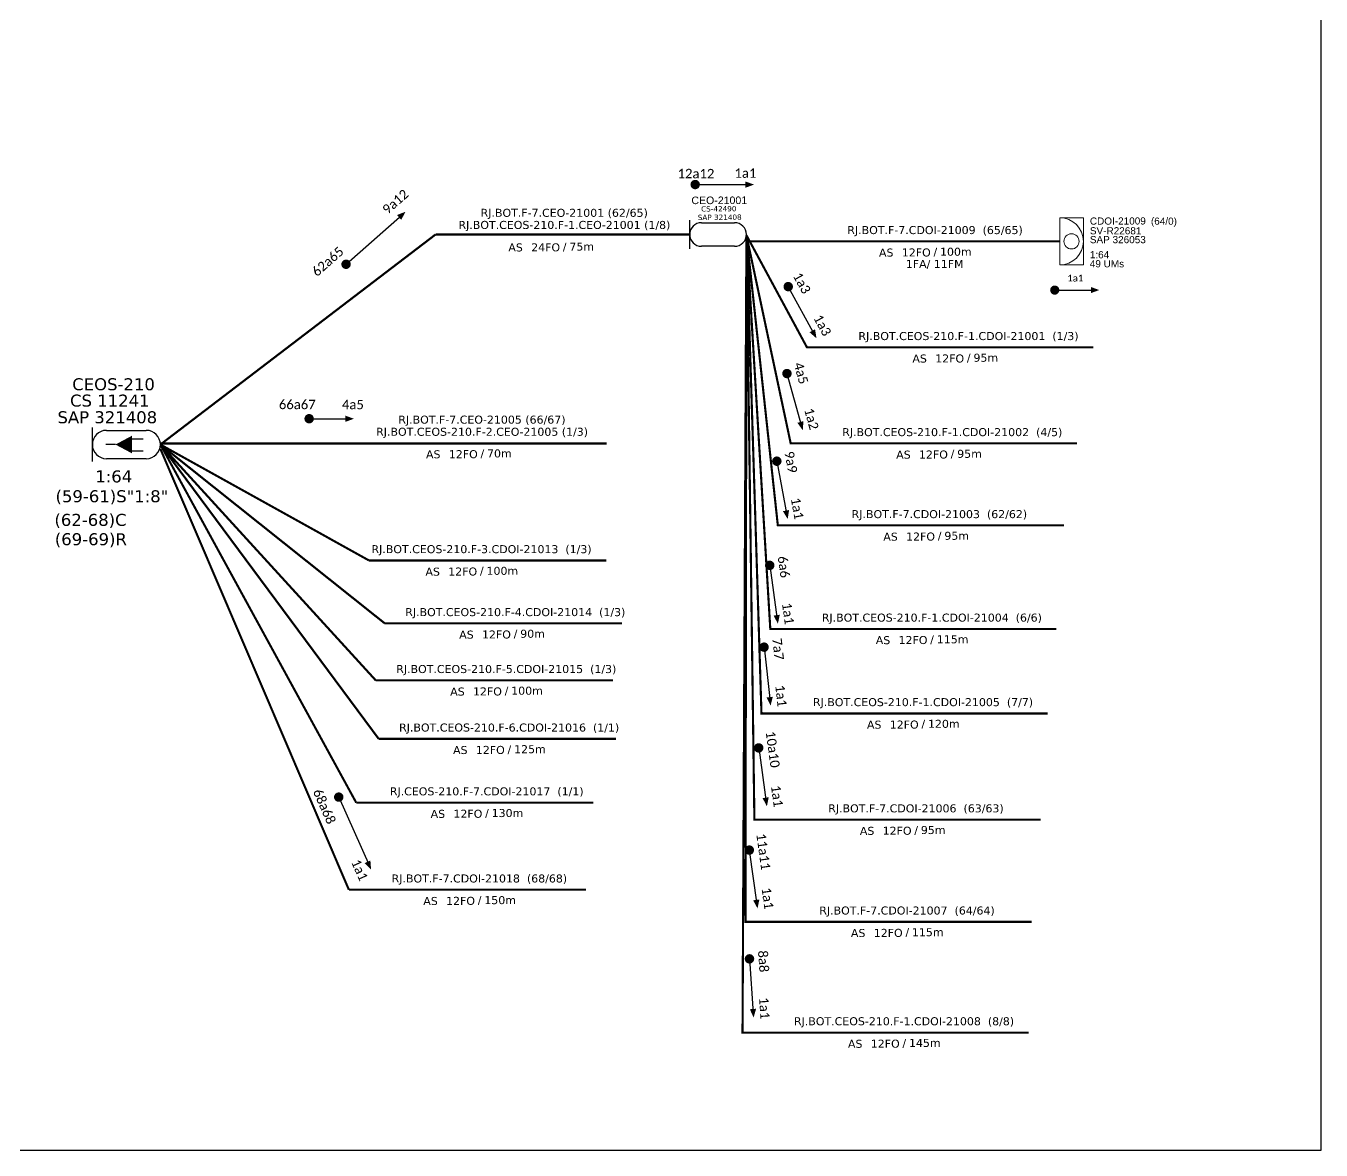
# Model space of a CAD drawing. Extents: x -4 to 837, y 1 to 595.
# Drawn here: x 526.2 to 837.2, y 1.3 to 271.1 of the extents above; entities that cross this region are included whole.
import ezdxf
from ezdxf.enums import TextEntityAlignment as Align

# ---------------------------------------------------------------- set-up
doc = ezdxf.new("R2010")
doc.units = 0
for name, color, linetype, lineweight in [("20.0-LEGENDA DOS CDO'S", 1, 'Continuous', 0), ('20.1-CDO_INTERIOR', 1, 'Continuous', 0), ('20.2-CDO_POSTE', 1, 'Continuous', 5), ('40.1-ETIQUETAS', 1, 'Continuous', 20)]:
    doc.layers.add(name, color=color, linetype=linetype, lineweight=lineweight)
for name, color, linetype in [('20.4-CEOS', 1, 'Continuous'), ('CAP a instalar', 1, 'Continuous'), ('CD a instalar', 1, 'Continuous'), ('SETA', 7, 'Continuous')]:
    doc.layers.add(name, color=color, linetype=linetype)
doc.styles.add('ARIAL', font='arial.ttf')
doc.styles.add('siredit', font='verdana.ttf')
doc.linetypes.add('FENCELINE1', pattern='A,0.25,-0.1,[133,ltypeshp.shx,S=0.1,R=0,X=-0.1,Y=0],-0.1,1', length=1.45)

# ---------------------------------------------------------------- blocks, each defined once
blk = doc.blocks.new('ETIQUETA_RS5F')
at = {"layer": '40.1-ETIQUETAS', "color": 0, "style": 'siredit'}
blk.add_text('/', height=1.5, dxfattribs=at).set_placement((1.58, -1.95), align=Align.MIDDLE_RIGHT)
for tag, p in [('ETIQUETA_R_PRIMARIA', (1.21, 4.1)), ('ETIQUETA_R_SECUNDARIA', (1.21, 2.1)), ('F_ATIVAS/F_MORTAS', (1.14, -4.24))]:
    blk.add_attdef(tag, text='', height=1.5, dxfattribs=at).set_placement(p, align=Align.MIDDLE_CENTER)
for tag, p in [('TIPO_CABO', (-6.58, -2.12)), ('CAP_CABO', (0.4, -2.09))]:
    blk.add_attdef(tag, text='', height=1.5, dxfattribs=at).set_placement(p, align=Align.MIDDLE_RIGHT)
blk.add_attdef('METROS', text='', height=1.5, dxfattribs=at).set_placement((2.14, -1.95), align=Align.MIDDLE_LEFT)
for tag, p in [('FUSÃO_1', (0.85, -8.39)), ('FUSÃO_2', (0.85, -10.6)), ('FUSÃO_3', (0.85, -12.93)), ('FUSÃO_4', (0.85, -15.14)), ('FUSÃO_5', (0.85, -17.16))]:
    blk.add_attdef(tag, text='', height=1.5, dxfattribs=at).set_placement(p, align=Align.CENTER)
blk = doc.blocks.new('CDOE-TEXTO PADRÃO')
at = {"layer": "20.0-LEGENDA DOS CDO'S", "color": 0, "style": 'ARIAL'}
for tag, p in [('CDO_N', (0.49, 7.39)), ('CORDOALHA', (0.5, 4.33)), ('SAP', (0.51, 1.67)), ('SPLITER_1', (0.59, -0.91)), ('SPLITER_2', (0.6, -3.55)), ('(XX-XX_F)S', (0.54, -8.29)), ('(XX-XX_L)S', (0.55, -10.83)), ('UMS', (0.55, -13.15))]:
    blk.add_attdef(tag, p, '', height=1.7, rotation=0.118, dxfattribs=at)
blk.add_attdef('FIBRAS_UTILIZADAS', text='', height=1.7, rotation=0.118, dxfattribs=at).set_placement((19.77, 7.43), align=Align.CENTER)
blk = doc.blocks.new('CEO')
at = {"layer": '20.4-CEOS', "color": 0}
for p, q in [((33949.46, 58973.81), (33949.46, 58980.64)), ((33952.29, 58980.06), (33960.24, 58980.06)), ((33960.24, 58974.39), (33952.29, 58974.39))]:
    blk.add_line(p, q, dxfattribs=at)
for centre, start, end in [((33952.29, 58977.22), 90, 270), ((33960.24, 58977.22), 270, 90)]:
    blk.add_arc(centre, 2.83, start, end, dxfattribs=at)
at = {"layer": '20.4-CEOS', "color": 7, "style": 'siredit'}
for tag, p in [('Nº_DA_CEOS', (33956.27, 58990.52)), ('LOCAL', (33956.27, 58987.31)), ('SAP', (33956.27, 58983.82)), ('RACIO_SPLITAGEM', (33956.27, 58972.74)), ('FIBRAS_SPLITTER', (33956.27, 58968.71)), ('FIBRAS_TOP_C', (33956.27, 58965.14)), ('RESERVA_FINAIS', (33956.27, 58962.02))]:
    blk.add_attdef(tag, text='', height=2.4, dxfattribs=at).set_placement(p, align=Align.TOP_CENTER)

msp = doc.modelspace()

# ---------------------------------------------------------------- linework, layer by layer
for p, q in [((837.17, 1.26), (837.17, 595.26)), ((-3.83, 1.26), (837.17, 1.26))]:
    msp.add_line(p, q)
at = {"color": 7, "const_width": 1.13}
for points in [[(686.31, 233, 1), (687.44, 233, 1)], [(602.62, 213.49, 1), (603.46, 214.24, 1)], [(708.94, 208.99, 1), (709.49, 208, 1)], [(708.76, 188.18, 1), (709.06, 187.1, 1)], [(593.61, 176.79, 1), (594.74, 176.8, 1)], [(706.37, 167.16, 1), (706.58, 166.05, 1)], [(704.69, 142.16, 1), (704.85, 141.04, 1)], [(703.34, 122.53, 1), (703.48, 121.41, 1)], [(702.04, 98.35, 1), (702.2, 97.23, 1)], [(601.05, 86.49, 1), (601.52, 85.46, 1)], [(699.79, 73.82, 1), (699.95, 72.7, 1)], [(699.87, 47.72, 1), (699.95, 46.59, 1)]]:
    msp.add_lwpolyline(points, format="xyb", close=True, dxfattribs=at)
at = {"const_width": 1.1}
msp.add_lwpolyline([(772.66, 207.67, 1), (773.76, 207.67, 1)], format="xyb", close=True, dxfattribs=at)
at = {"layer": '20.1-CDO_INTERIOR', "lineweight": 18}
msp.add_lwpolyline([(780.08, 213.7), (780.08, 225.04), (774.41, 225.04), (774.41, 213.7)], close=True, dxfattribs=at)
msp.add_circle((777.24, 219.37), 1.82, dxfattribs=at)
msp.add_arc((774.41, 219.37), 5.67, 270, 90, dxfattribs=at)
at = {"layer": '20.4-CEOS', "color": 7}
for p, q in [((545.52, 174.01), (555.06, 174.01)), ((555.06, 167.2), (545.52, 167.2))]:
    msp.add_line(p, q, dxfattribs=at)
for points in [[(542.12, 166.5), (542.12, 174.7)], [(551.42, 171.95), (554.32, 171.95)], [(547.66, 170.6), (545.37, 170.6)], [(551.42, 169.12), (554.32, 169.12)]]:
    msp.add_lwpolyline(points, dxfattribs=at)
msp.add_lwpolyline([(547.66, 170.6, 0, 4.2, 0), (551.6, 170.6, 4.2, 4.2, 0)], format="xyseb", dxfattribs=at)
for centre, start, end in [((545.52, 170.6), 90, 270), ((555.06, 170.6), 270, 90)]:
    msp.add_arc(centre, 3.4, start, end, dxfattribs=at)
at = {"layer": 'CAP a instalar', "color": 7, "linetype": 'FENCELINE1', "ltscale": 5, "const_width": 0.513}
for points in [[(558.46, 170.6), (624.54, 221.02)], [(624.54, 221.02), (685.56, 221.02)], [(767.67, 56.05), (698.95, 56.05), (699.18, 220.84)], [(769.81, 80.57), (701.09, 80.57), (699.18, 220.84)], [(775.44, 151.19), (706.72, 151.19), (699.18, 220.84)], [(665.62, 170.86), (558.31, 170.86)]]:
    msp.add_lwpolyline(points, dxfattribs=at)
at = {"layer": 'CAP a instalar', "linetype": 'FENCELINE1', "ltscale": 5, "const_width": 0.513}
msp.add_lwpolyline([(774.41, 219.37), (699.99, 219.37)], dxfattribs=at)
at = {"layer": 'CAP a instalar', "color": 7, "linetype": 'FENCELINE1', "ltscale": 5.3, "const_width": 0.513}
for points in [[(558.46, 169.54), (603.72, 63.74)], [(603.72, 63.74), (603.72, 63.74)], [(660.67, 63.74), (603.72, 63.74)]]:
    msp.add_lwpolyline(points, dxfattribs=at)
at = {"layer": 'CD a instalar', "color": 8, "linetype": 'FENCELINE1', "ltscale": 5, "const_width": 0.513}
for points in [[(766.96, 29.46), (698.24, 29.46), (699.18, 220.84)], [(782.44, 193.93), (713.71, 193.93), (699.18, 220.84)], [(771.52, 106.06), (702.79, 106.06), (699.18, 220.84)], [(773.63, 126.34), (704.91, 126.34), (699.18, 220.84)], [(778.53, 170.87), (709.81, 170.87), (699.18, 220.84)], [(558.46, 170.6), (605.48, 84.65)], [(558.46, 170.6), (610.87, 99.97)], [(558.46, 170.6), (610.17, 114)], [(558.46, 170.6), (612.34, 127.67)], [(558.46, 170.6), (608.55, 142.78)], [(665.51, 142.78), (608.55, 142.78)], [(669.29, 127.67), (612.34, 127.67)], [(667.13, 114), (610.17, 114)], [(667.82, 99.97), (610.87, 99.97)], [(662.44, 84.65), (605.48, 84.65)]]:
    msp.add_lwpolyline(points, dxfattribs=at)
at = {"layer": 'SETA', "color": 7}
for points in [[(686.87, 233), (700.02, 232.99)], [(603.04, 213.86), (616.6, 225.83)], [(709.22, 208.49), (715.52, 196.96)], [(708.91, 187.64), (712.43, 174.98)], [(594.17, 176.8), (603.93, 176.78)], [(706.48, 166.6), (708.88, 153.68)], [(704.77, 141.6), (706.59, 128.58)], [(703.41, 121.97), (704.87, 108.9)], [(702.12, 97.79), (703.94, 84.77)], [(601.28, 85.97), (608.64, 69.45)], [(699.87, 73.26), (701.69, 60.24)], [(699.91, 47.16), (700.82, 34.05)]]:
    msp.add_lwpolyline(points, dxfattribs=at)
at = {"layer": 'SETA'}
msp.add_lwpolyline([(773.21, 207.67), (782.65, 207.67)], dxfattribs=at)
at = {"layer": 'SETA', "color": 7}
for points in [[(698.93, 233.74), (701.01, 233), (698.94, 232.23)], [(615.29, 225.68), (617.33, 226.49), (616.29, 224.55)], [(715.66, 198.27), (716, 196.09), (714.34, 197.54)], [(602.85, 177.54), (604.92, 176.79), (602.85, 176.03)], [(712.87, 176.22), (712.71, 174.02), (711.42, 175.81)], [(709.42, 154.88), (709.08, 152.71), (707.94, 154.6)], [(707.18, 129.76), (706.74, 127.6), (705.69, 129.54)], [(705.5, 110.06), (704.99, 107.92), (704, 109.89)], [(704.54, 85.95), (704.09, 83.79), (703.05, 85.73)], [(608.88, 70.75), (609.05, 68.55), (607.51, 70.13)], [(702.29, 61.41), (701.84, 59.26), (700.8, 61.2)], [(701.5, 35.18), (700.9, 33.06), (700, 35.06)]]:
    msp.add_solid(points, dxfattribs=at)
at = {"layer": 'SETA'}
msp.add_solid([(781.89, 208.42), (783.9, 207.68), (781.89, 206.95)], dxfattribs=at)

# ---------------------------------------------------------------- block references
at = {"color": 5}
msp.add_blockref('CEO', (-33263.9, -58756.21), dxfattribs=at)
at = {"layer": '20.2-CDO_POSTE', "color": 5}
ref = msp.add_blockref('CDOE-TEXTO PADRÃO', (685.85, 222.95), dxfattribs=dict(at, xscale=1.067418450900318, yscale=1.067418450900318, zscale=1.067418450900318))
ref.add_attrib('CDO_N', 'CEO-21001', (685.97, 228.3), dxfattribs={"layer": "20.0-LEGENDA DOS CDO'S", "color": 0, "height": 1.814, "rotation": 0.118, "style": 'ARIAL'})
at = {"layer": '40.1-ETIQUETAS', "color": 7}
ref = msp.add_blockref('ETIQUETA_RS5F', (653.96, 220.61), dxfattribs=dict(at, xscale=1.280902120836367, yscale=1.280902120836367, zscale=1.280902120836367))
ref.add_attrib('ETIQUETA_R_PRIMARIA', 'RJ.BOT.F-7.CEO-21001 (62/65)', dxfattribs={"color": 0, "height": 1.9214, "style": 'siredit'}).set_placement((655.43, 226.22), align=Align.MIDDLE_CENTER)
ref.add_attrib('ETIQUETA_R_SECUNDARIA', 'RJ.BOT.CEOS-210.F-1.CEO-21001 (1/8)', dxfattribs={"color": 0, "height": 1.9214, "style": 'siredit'}).set_placement((655.47, 223.31), align=Align.MIDDLE_CENTER)
ref.add_attrib('TIPO_CABO', 'AS', dxfattribs={"color": 0, "height": 1.921, "style": 'siredit'}).set_placement((645.48, 217.91), align=Align.MIDDLE_RIGHT)
ref.add_attrib('CAP_CABO', '24FO', dxfattribs={"color": 0, "height": 1.921, "style": 'siredit'}).set_placement((654.43, 217.93), align=Align.MIDDLE_RIGHT)
ref.add_attrib('METROS', '75m', dxfattribs={"color": 0, "height": 1.921, "style": 'siredit'}).set_placement((656.66, 218.11), align=Align.MIDDLE_LEFT)
ref = msp.add_blockref('ETIQUETA_RS5F', (634.19, 170.97), dxfattribs=dict(at, xscale=1.280902120836367, yscale=1.280902120836367, zscale=1.280902120836367))
ref.add_attrib('ETIQUETA_R_PRIMARIA', 'RJ.BOT.F-7.CEO-21005 (66/67)', dxfattribs={"color": 0, "height": 1.9214, "style": 'siredit'}).set_placement((635.66, 176.58), align=Align.MIDDLE_CENTER)
ref.add_attrib('ETIQUETA_R_SECUNDARIA', 'RJ.BOT.CEOS-210.F-2.CEO-21005 (1/3)', dxfattribs={"color": 0, "height": 1.9214, "style": 'siredit'}).set_placement((635.7, 173.67), align=Align.MIDDLE_CENTER)
ref.add_attrib('TIPO_CABO', 'AS', dxfattribs={"color": 0, "height": 1.921, "style": 'siredit'}).set_placement((625.71, 168.26), align=Align.MIDDLE_RIGHT)
ref.add_attrib('CAP_CABO', '12FO', dxfattribs={"color": 0, "height": 1.921, "style": 'siredit'}).set_placement((634.66, 168.29), align=Align.MIDDLE_RIGHT)
ref.add_attrib('METROS', '70m', dxfattribs={"color": 0, "height": 1.921, "style": 'siredit'}).set_placement((636.89, 168.47), align=Align.MIDDLE_LEFT)
at = {"layer": 'CAP a instalar', "color": 1, "linetype": 'FENCELINE1', "ltscale": 5.3}
ref = msp.add_blockref('ETIQUETA_RS5F', (742.96, 219.38), dxfattribs=dict(at, xscale=1.280902120837365, yscale=1.280902120837365, zscale=1.280902120837365))
ref.add_attrib('ETIQUETA_R_SECUNDARIA', 'RJ.BOT.F-7.CDOI-21009  (65/65)', dxfattribs={"layer": '40.1-ETIQUETAS', "color": 0, "height": 1.9214, "style": 'siredit'}).set_placement((744.47, 222.08), align=Align.MIDDLE_CENTER)
ref.add_attrib('TIPO_CABO', 'AS', dxfattribs={"layer": '40.1-ETIQUETAS', "color": 0, "height": 1.921, "style": 'siredit'}).set_placement((734.48, 216.68), align=Align.MIDDLE_RIGHT)
ref.add_attrib('CAP_CABO', '12FO', dxfattribs={"layer": '40.1-ETIQUETAS', "color": 0, "height": 1.921, "style": 'siredit'}).set_placement((743.43, 216.7), align=Align.MIDDLE_RIGHT)
ref.add_attrib('METROS', '100m', dxfattribs={"layer": '40.1-ETIQUETAS', "color": 0, "height": 1.921, "style": 'siredit'}).set_placement((745.66, 216.88), align=Align.MIDDLE_LEFT)
ref.add_attrib('F_ATIVAS/F_MORTAS', '1FA/ 11FM', dxfattribs={"layer": '40.1-ETIQUETAS', "color": 0, "height": 1.921, "style": 'siredit'}).set_placement((744.38, 213.95), align=Align.MIDDLE_CENTER)
at = {"layer": 'CAP a instalar', "color": 7, "linetype": 'FENCELINE1', "ltscale": 5.3}
ref = msp.add_blockref('ETIQUETA_RS5F', (743.99, 151.2), dxfattribs=dict(at, xscale=1.280902120837365, yscale=1.280902120837365, zscale=1.280902120837365))
ref.add_attrib('ETIQUETA_R_SECUNDARIA', 'RJ.BOT.F-7.CDOI-21003  (62/62)', dxfattribs={"layer": '40.1-ETIQUETAS', "color": 0, "height": 1.9214, "style": 'siredit'}).set_placement((745.51, 153.9), align=Align.MIDDLE_CENTER)
ref.add_attrib('TIPO_CABO', 'AS', dxfattribs={"layer": '40.1-ETIQUETAS', "color": 0, "height": 1.921, "style": 'siredit'}).set_placement((735.52, 148.49), align=Align.MIDDLE_RIGHT)
ref.add_attrib('CAP_CABO', '12FO', dxfattribs={"layer": '40.1-ETIQUETAS', "color": 0, "height": 1.921, "style": 'siredit'}).set_placement((744.46, 148.52), align=Align.MIDDLE_RIGHT)
ref.add_attrib('METROS', '95m', dxfattribs={"layer": '40.1-ETIQUETAS', "color": 0, "height": 1.921, "style": 'siredit'}).set_placement((746.7, 148.7), align=Align.MIDDLE_LEFT)
ref = msp.add_blockref('ETIQUETA_RS5F', (738.36, 80.59), dxfattribs=dict(at, xscale=1.280902120837365, yscale=1.280902120837365, zscale=1.280902120837365))
ref.add_attrib('ETIQUETA_R_SECUNDARIA', 'RJ.BOT.F-7.CDOI-21006  (63/63)', dxfattribs={"layer": '40.1-ETIQUETAS', "color": 0, "height": 1.9214, "style": 'siredit'}).set_placement((739.88, 83.28), align=Align.MIDDLE_CENTER)
ref.add_attrib('TIPO_CABO', 'AS', dxfattribs={"layer": '40.1-ETIQUETAS', "color": 0, "height": 1.921, "style": 'siredit'}).set_placement((729.89, 77.88), align=Align.MIDDLE_RIGHT)
ref.add_attrib('CAP_CABO', '12FO', dxfattribs={"layer": '40.1-ETIQUETAS', "color": 0, "height": 1.921, "style": 'siredit'}).set_placement((738.83, 77.91), align=Align.MIDDLE_RIGHT)
ref.add_attrib('METROS', '95m', dxfattribs={"layer": '40.1-ETIQUETAS', "color": 0, "height": 1.921, "style": 'siredit'}).set_placement((741.06, 78.08), align=Align.MIDDLE_LEFT)
ref = msp.add_blockref('ETIQUETA_RS5F', (633.53, 63.76), dxfattribs=dict(at, xscale=1.280902120837365, yscale=1.280902120837365, zscale=1.280902120837365))
ref.add_attrib('ETIQUETA_R_SECUNDARIA', 'RJ.BOT.F-7.CDOI-21018  (68/68)', dxfattribs={"layer": '40.1-ETIQUETAS', "color": 0, "height": 1.9214, "style": 'siredit'}).set_placement((635.05, 66.45), align=Align.MIDDLE_CENTER)
ref.add_attrib('TIPO_CABO', 'AS', dxfattribs={"layer": '40.1-ETIQUETAS', "color": 0, "height": 1.921, "style": 'siredit'}).set_placement((625.06, 61.05), align=Align.MIDDLE_RIGHT)
ref.add_attrib('CAP_CABO', '12FO', dxfattribs={"layer": '40.1-ETIQUETAS', "color": 0, "height": 1.921, "style": 'siredit'}).set_placement((634, 61.08), align=Align.MIDDLE_RIGHT)
ref.add_attrib('METROS', '150m', dxfattribs={"layer": '40.1-ETIQUETAS', "color": 0, "height": 1.921, "style": 'siredit'}).set_placement((636.24, 61.25), align=Align.MIDDLE_LEFT)
ref = msp.add_blockref('ETIQUETA_RS5F', (736.22, 56.07), dxfattribs=dict(at, xscale=1.280902120837365, yscale=1.280902120837365, zscale=1.280902120837365))
ref.add_attrib('ETIQUETA_R_SECUNDARIA', 'RJ.BOT.F-7.CDOI-21007  (64/64)', dxfattribs={"layer": '40.1-ETIQUETAS', "color": 0, "height": 1.9214, "style": 'siredit'}).set_placement((737.73, 58.76), align=Align.MIDDLE_CENTER)
ref.add_attrib('TIPO_CABO', 'AS', dxfattribs={"layer": '40.1-ETIQUETAS', "color": 0, "height": 1.921, "style": 'siredit'}).set_placement((727.74, 53.36), align=Align.MIDDLE_RIGHT)
ref.add_attrib('CAP_CABO', '12FO', dxfattribs={"layer": '40.1-ETIQUETAS', "color": 0, "height": 1.921, "style": 'siredit'}).set_placement((736.69, 53.39), align=Align.MIDDLE_RIGHT)
ref.add_attrib('METROS', '115m', dxfattribs={"layer": '40.1-ETIQUETAS', "color": 0, "height": 1.921, "style": 'siredit'}).set_placement((738.92, 53.56), align=Align.MIDDLE_LEFT)
at = {"layer": 'CD a instalar', "color": 8, "linetype": 'FENCELINE1', "ltscale": 5}
ref = msp.add_blockref('ETIQUETA_RS5F', (750.98, 193.95), dxfattribs=dict(at, xscale=1.280902120837365, yscale=1.280902120837365, zscale=1.280902120837365))
ref.add_attrib('ETIQUETA_R_SECUNDARIA', 'RJ.BOT.CEOS-210.F-1.CDOI-21001  (1/3)', dxfattribs={"layer": '40.1-ETIQUETAS', "color": 0, "height": 1.9214, "style": 'siredit'}).set_placement((752.5, 196.64), align=Align.MIDDLE_CENTER)
ref.add_attrib('TIPO_CABO', 'AS', dxfattribs={"layer": '40.1-ETIQUETAS', "color": 0, "height": 1.921, "style": 'siredit'}).set_placement((742.51, 191.24), align=Align.MIDDLE_RIGHT)
ref.add_attrib('CAP_CABO', '12FO', dxfattribs={"layer": '40.1-ETIQUETAS', "color": 0, "height": 1.921, "style": 'siredit'}).set_placement((751.45, 191.26), align=Align.MIDDLE_RIGHT)
ref.add_attrib('METROS', '95m', dxfattribs={"layer": '40.1-ETIQUETAS', "color": 0, "height": 1.921, "style": 'siredit'}).set_placement((753.69, 191.44), align=Align.MIDDLE_LEFT)
ref = msp.add_blockref('ETIQUETA_RS5F', (747.08, 170.89), dxfattribs=dict(at, xscale=1.280902120837365, yscale=1.280902120837365, zscale=1.280902120837365))
ref.add_attrib('ETIQUETA_R_SECUNDARIA', 'RJ.BOT.CEOS-210.F-1.CDOI-21002  (4/5)', dxfattribs={"layer": '40.1-ETIQUETAS', "color": 0, "height": 1.9214, "style": 'siredit'}).set_placement((748.6, 173.58), align=Align.MIDDLE_CENTER)
ref.add_attrib('TIPO_CABO', 'AS', dxfattribs={"layer": '40.1-ETIQUETAS', "color": 0, "height": 1.921, "style": 'siredit'}).set_placement((738.61, 168.18), align=Align.MIDDLE_RIGHT)
ref.add_attrib('CAP_CABO', '12FO', dxfattribs={"layer": '40.1-ETIQUETAS', "color": 0, "height": 1.921, "style": 'siredit'}).set_placement((747.55, 168.21), align=Align.MIDDLE_RIGHT)
ref.add_attrib('METROS', '95m', dxfattribs={"layer": '40.1-ETIQUETAS', "color": 0, "height": 1.921, "style": 'siredit'}).set_placement((749.79, 168.38), align=Align.MIDDLE_LEFT)
ref = msp.add_blockref('ETIQUETA_RS5F', (634.05, 142.8), dxfattribs=dict(at, xscale=1.280902120837365, yscale=1.280902120837365, zscale=1.280902120837365))
ref.add_attrib('ETIQUETA_R_SECUNDARIA', 'RJ.BOT.CEOS-210.F-3.CDOI-21013  (1/3)', dxfattribs={"layer": '40.1-ETIQUETAS', "color": 0, "height": 1.9214, "style": 'siredit'}).set_placement((635.57, 145.49), align=Align.MIDDLE_CENTER)
ref.add_attrib('TIPO_CABO', 'AS', dxfattribs={"layer": '40.1-ETIQUETAS', "color": 0, "height": 1.921, "style": 'siredit'}).set_placement((625.58, 140.09), align=Align.MIDDLE_RIGHT)
ref.add_attrib('CAP_CABO', '12FO', dxfattribs={"layer": '40.1-ETIQUETAS', "color": 0, "height": 1.921, "style": 'siredit'}).set_placement((634.52, 140.12), align=Align.MIDDLE_RIGHT)
ref.add_attrib('METROS', '100m', dxfattribs={"layer": '40.1-ETIQUETAS', "color": 0, "height": 1.921, "style": 'siredit'}).set_placement((636.76, 140.29), align=Align.MIDDLE_LEFT)
ref = msp.add_blockref('ETIQUETA_RS5F', (642.15, 127.69), dxfattribs=dict(at, xscale=1.280902120837365, yscale=1.280902120837365, zscale=1.280902120837365))
ref.add_attrib('ETIQUETA_R_SECUNDARIA', 'RJ.BOT.CEOS-210.F-4.CDOI-21014  (1/3)', dxfattribs={"layer": '40.1-ETIQUETAS', "color": 0, "height": 1.9214, "style": 'siredit'}).set_placement((643.67, 130.38), align=Align.MIDDLE_CENTER)
ref.add_attrib('TIPO_CABO', 'AS', dxfattribs={"layer": '40.1-ETIQUETAS', "color": 0, "height": 1.921, "style": 'siredit'}).set_placement((633.68, 124.98), align=Align.MIDDLE_RIGHT)
ref.add_attrib('CAP_CABO', '12FO', dxfattribs={"layer": '40.1-ETIQUETAS', "color": 0, "height": 1.921, "style": 'siredit'}).set_placement((642.62, 125.01), align=Align.MIDDLE_RIGHT)
ref.add_attrib('METROS', '90m', dxfattribs={"layer": '40.1-ETIQUETAS', "color": 0, "height": 1.921, "style": 'siredit'}).set_placement((644.86, 125.19), align=Align.MIDDLE_LEFT)
ref = msp.add_blockref('ETIQUETA_RS5F', (742.18, 126.36), dxfattribs=dict(at, xscale=1.280902120837365, yscale=1.280902120837365, zscale=1.280902120837365))
ref.add_attrib('ETIQUETA_R_SECUNDARIA', 'RJ.BOT.CEOS-210.F-1.CDOI-21004  (6/6)', dxfattribs={"layer": '40.1-ETIQUETAS', "color": 0, "height": 1.9214, "style": 'siredit'}).set_placement((743.7, 129.06), align=Align.MIDDLE_CENTER)
ref.add_attrib('TIPO_CABO', 'AS', dxfattribs={"layer": '40.1-ETIQUETAS', "color": 0, "height": 1.921, "style": 'siredit'}).set_placement((733.71, 123.65), align=Align.MIDDLE_RIGHT)
ref.add_attrib('CAP_CABO', '12FO', dxfattribs={"layer": '40.1-ETIQUETAS', "color": 0, "height": 1.921, "style": 'siredit'}).set_placement((742.65, 123.68), align=Align.MIDDLE_RIGHT)
ref.add_attrib('METROS', '115m', dxfattribs={"layer": '40.1-ETIQUETAS', "color": 0, "height": 1.921, "style": 'siredit'}).set_placement((744.89, 123.86), align=Align.MIDDLE_LEFT)
ref = msp.add_blockref('ETIQUETA_RS5F', (639.99, 114.02), dxfattribs=dict(at, xscale=1.280902120837365, yscale=1.280902120837365, zscale=1.280902120837365))
ref.add_attrib('ETIQUETA_R_SECUNDARIA', 'RJ.BOT.CEOS-210.F-5.CDOI-21015  (1/3)', dxfattribs={"layer": '40.1-ETIQUETAS', "color": 0, "height": 1.9214, "style": 'siredit'}).set_placement((641.51, 116.72), align=Align.MIDDLE_CENTER)
ref.add_attrib('TIPO_CABO', 'AS', dxfattribs={"layer": '40.1-ETIQUETAS', "color": 0, "height": 1.921, "style": 'siredit'}).set_placement((631.52, 111.31), align=Align.MIDDLE_RIGHT)
ref.add_attrib('CAP_CABO', '12FO', dxfattribs={"layer": '40.1-ETIQUETAS', "color": 0, "height": 1.921, "style": 'siredit'}).set_placement((640.46, 111.34), align=Align.MIDDLE_RIGHT)
ref.add_attrib('METROS', '100m', dxfattribs={"layer": '40.1-ETIQUETAS', "color": 0, "height": 1.921, "style": 'siredit'}).set_placement((642.69, 111.52), align=Align.MIDDLE_LEFT)
ref = msp.add_blockref('ETIQUETA_RS5F', (740.06, 106.07), dxfattribs=dict(at, xscale=1.280902120837365, yscale=1.280902120837365, zscale=1.280902120837365))
ref.add_attrib('ETIQUETA_R_SECUNDARIA', 'RJ.BOT.CEOS-210.F-1.CDOI-21005  (7/7)', dxfattribs={"layer": '40.1-ETIQUETAS', "color": 0, "height": 1.9214, "style": 'siredit'}).set_placement((741.58, 108.77), align=Align.MIDDLE_CENTER)
ref.add_attrib('TIPO_CABO', 'AS', dxfattribs={"layer": '40.1-ETIQUETAS', "color": 0, "height": 1.921, "style": 'siredit'}).set_placement((731.59, 103.37), align=Align.MIDDLE_RIGHT)
ref.add_attrib('CAP_CABO', '12FO', dxfattribs={"layer": '40.1-ETIQUETAS', "color": 0, "height": 1.921, "style": 'siredit'}).set_placement((740.53, 103.39), align=Align.MIDDLE_RIGHT)
ref.add_attrib('METROS', '120m', dxfattribs={"layer": '40.1-ETIQUETAS', "color": 0, "height": 1.921, "style": 'siredit'}).set_placement((742.77, 103.57), align=Align.MIDDLE_LEFT)
ref = msp.add_blockref('ETIQUETA_RS5F', (640.68, 99.98), dxfattribs=dict(at, xscale=1.280902120837365, yscale=1.280902120837365, zscale=1.280902120837365))
ref.add_attrib('ETIQUETA_R_SECUNDARIA', 'RJ.BOT.CEOS-210.F-6.CDOI-21016  (1/1)', dxfattribs={"layer": '40.1-ETIQUETAS', "color": 0, "height": 1.9214, "style": 'siredit'}).set_placement((642.2, 102.68), align=Align.MIDDLE_CENTER)
ref.add_attrib('TIPO_CABO', 'AS', dxfattribs={"layer": '40.1-ETIQUETAS', "color": 0, "height": 1.921, "style": 'siredit'}).set_placement((632.21, 97.28), align=Align.MIDDLE_RIGHT)
ref.add_attrib('CAP_CABO', '12FO', dxfattribs={"layer": '40.1-ETIQUETAS', "color": 0, "height": 1.921, "style": 'siredit'}).set_placement((641.15, 97.3), align=Align.MIDDLE_RIGHT)
ref.add_attrib('METROS', '125m', dxfattribs={"layer": '40.1-ETIQUETAS', "color": 0, "height": 1.921, "style": 'siredit'}).set_placement((643.39, 97.48), align=Align.MIDDLE_LEFT)
ref = msp.add_blockref('ETIQUETA_RS5F', (635.3, 84.67), dxfattribs=dict(at, xscale=1.280902120837365, yscale=1.280902120837365, zscale=1.280902120837365))
ref.add_attrib('ETIQUETA_R_SECUNDARIA', 'RJ.CEOS-210.F-7.CDOI-21017  (1/1)', dxfattribs={"layer": '40.1-ETIQUETAS', "color": 0, "height": 1.9214, "style": 'siredit'}).set_placement((636.81, 87.36), align=Align.MIDDLE_CENTER)
ref.add_attrib('TIPO_CABO', 'AS', dxfattribs={"layer": '40.1-ETIQUETAS', "color": 0, "height": 1.921, "style": 'siredit'}).set_placement((626.82, 81.96), align=Align.MIDDLE_RIGHT)
ref.add_attrib('CAP_CABO', '12FO', dxfattribs={"layer": '40.1-ETIQUETAS', "color": 0, "height": 1.921, "style": 'siredit'}).set_placement((635.77, 81.99), align=Align.MIDDLE_RIGHT)
ref.add_attrib('METROS', '130m', dxfattribs={"layer": '40.1-ETIQUETAS', "color": 0, "height": 1.921, "style": 'siredit'}).set_placement((638, 82.16), align=Align.MIDDLE_LEFT)
ref = msp.add_blockref('ETIQUETA_RS5F', (735.51, 29.48), dxfattribs=dict(at, xscale=1.280902120837365, yscale=1.280902120837365, zscale=1.280902120837365))
ref.add_attrib('ETIQUETA_R_SECUNDARIA', 'RJ.BOT.CEOS-210.F-1.CDOI-21008  (8/8)', dxfattribs={"layer": '40.1-ETIQUETAS', "color": 0, "height": 1.9214, "style": 'siredit'}).set_placement((737.02, 32.18), align=Align.MIDDLE_CENTER)
ref.add_attrib('TIPO_CABO', 'AS', dxfattribs={"layer": '40.1-ETIQUETAS', "color": 0, "height": 1.921, "style": 'siredit'}).set_placement((727.03, 26.77), align=Align.MIDDLE_RIGHT)
ref.add_attrib('CAP_CABO', '12FO', dxfattribs={"layer": '40.1-ETIQUETAS', "color": 0, "height": 1.921, "style": 'siredit'}).set_placement((735.98, 26.8), align=Align.MIDDLE_RIGHT)
ref.add_attrib('METROS', '145m', dxfattribs={"layer": '40.1-ETIQUETAS', "color": 0, "height": 1.921, "style": 'siredit'}).set_placement((738.21, 26.98), align=Align.MIDDLE_LEFT)

# ---------------------------------------------------------------- texts
at = {"color": 5, "char_height": 2.2605, "width": 166.8764, "attachment_point": 5}
for s, insert, rotation in [('{\\fCalibri|b0|i0|c0|p34;\\C256;12a12}', (687.06, 235.62), 359.8689), ('{\\fCalibri|b0|i0|c0|p34;\\C256;1a1}', (698.94, 235.74), 359.8689), ('{\\fCalibri|b0|i0|c0|p34;\\C256;62a65}', (598.65, 214.54), 41.3017), ('{\\fCalibri|b0|i0|c0|p34;\\C256;1a3}', (712.5, 209.35), 298.5663), ('{\\fCalibri|b0|i0|c0|p34;\\C256;1a3}', (717.42, 199.23), 298.5663), ('{\\fCalibri|b0|i0|c0|p34;\\C256;4a5}', (712.3, 187.73), 285.46), ('{\\fCalibri|b0|i0|c0|p34;\\C256;66a67}', (591.33, 180.21), 359.8462), ('{\\fCalibri|b0|i0|c0|p34;\\C256;1a2}', (714.8, 176.75), 285.46), ('{\\fCalibri|b0|i0|c0|p34;\\C256;9a9}', (709.87, 166.39), 280.4707), ('{\\fCalibri|b0|i0|c0|p34;\\C256;1a1}', (711.39, 155.25), 280.4707), ('{\\fCalibri|b0|i0|c0|p34;\\C256;6a6}', (708.14, 141.24), 277.8845), ('{\\fCalibri|b0|i0|c0|p34;\\C256;1a1}', (709.17, 130.03), 277.8845), ('{\\fCalibri|b0|i0|c0|p34;\\C256;7a7}', (706.78, 121.51), 276.3098), ('{\\fCalibri|b0|i0|c0|p34;\\C256;1a1}', (707.49, 110.28), 276.3098), ('{\\fCalibri|b0|i0|c0|p34;\\C256;10a10}', (705.5, 97.43), 277.8881), ('{\\fCalibri|b0|i0|c0|p34;\\C256;68a68}', (597.84, 83.74), 293.8721), ('{\\fCalibri|b0|i0|c0|p34;\\C256;1a1}', (706.52, 86.22), 277.8881), ('{\\fCalibri|b0|i0|c0|p34;\\C256;11a11}', (703.25, 72.89), 277.8881), ('{\\fCalibri|b0|i0|c0|p34;\\C256;1a1}', (704.27, 61.69), 277.8881), ('{\\fCalibri|b0|i0|c0|p34;\\C256;8a8}', (703.25, 46.56), 273.9176), ('{\\fCalibri|b0|i0|c0|p34;\\C256;1a1}', (703.5, 35.31), 273.9176)]:
    msp.add_mtext(s, dxfattribs=dict(at, insert=insert, rotation=rotation))
at = {"color": 7, "char_height": 2.2605, "width": 166.8764, "attachment_point": 5}
for s, insert, rotation in [('{\\fCalibri|b0|i0|c0|p34;\\C256;9a12}', (614.9, 228.88), 41.3017), ('{\\fCalibri|b0|i0|c0|p34;\\C256;4a5}', (604.68, 180.19), 359.8462), ('{\\fCalibri|b0|i0|c0|p34;\\C256;1a1}', (606.3, 68.47), 293.8721)]:
    msp.add_mtext(s, dxfattribs=dict(at, insert=insert, rotation=rotation))
at = {"insert": (778.15, 210.55), "char_height": 1.6473, "width": 27.8482, "attachment_point": 5}
msp.add_mtext('{\\fCalibri|b0|i0|c0|p34;\\C7;1a1}', dxfattribs=at)
at = {"layer": "20.0-LEGENDA DOS CDO'S", "color": 1, "style": 'ARIAL'}
for s, rotation, p in [('CDOI-21009', 0.118, (781.65, 223.38)), ('SV-R22681', 359.9724, (781.65, 221.05)), ('SAP 326053', 359.9724, (781.64, 218.93)), ('49 UMs', 359.9724, (781.63, 213.14)), ('1:64', 359.9724, (781.63, 215.31))]:
    msp.add_text(s, height=1.713, rotation=rotation, dxfattribs=at).set_placement(p)
msp.add_text('(64/0)', height=1.713, rotation=359.9724, dxfattribs=at).set_placement((799.43, 223.37), align=Align.CENTER)
at = {"layer": '20.2-CDO_POSTE', "color": 5, "style": 'siredit'}
for s, p in [('CS-42490', (692.54, 227.83)), ('SAP 321408', (692.76, 225.79))]:
    msp.add_text(s, height=1.27, rotation=0.3528, dxfattribs=at).set_placement(p, align=Align.TOP_CENTER)
at = {"layer": '20.4-CEOS', "color": 7, "style": 'siredit'}
for s, p in [('CEOS-210', (547.21, 186.51)), ('CS 11241', (546.31, 182.59)), ('SAP 321408', (545.71, 178.59)), ('1:64', (547.25, 164.39)), ('(59-61)S"1:8"', (546.81, 159.63)), ('(62-68)C', (541.68, 153.96)), ('(69-69)R', (541.76, 149.32))]:
    msp.add_text(s, height=2.881, dxfattribs=at).set_placement(p, align=Align.TOP_CENTER)

doc.saveas('drawing.dxf')
